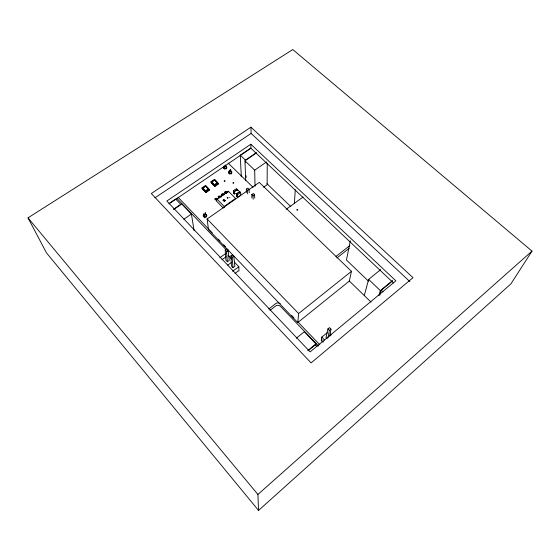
<?xml version="1.0" encoding="UTF-8"?>
<svg xmlns="http://www.w3.org/2000/svg" width="560" height="560" viewBox="0 0 560 560"><rect width="100%" height="100%" fill="white"/><g stroke="black" fill="none" stroke-linecap="round" stroke-linejoin="round"><path stroke-width="0.84" d="M204.022 216.692L204.029 213.556L204.834 217.833M267.239 163.184L267.127 184.744L263.613 187.236M224.196 207.732L224.21 206.423L217.014 199.157L228.389 191.261L235.585 198.422L224.21 206.423M230.573 171.759L230.594 169.337L231.42 173.943M227.99 197.701L227.619 198.051L227.941 197.82M224.063 168.567L224.182 166.033M229.145 173.551L229.341 170.191L229.859 174.153M294.385 203.588L295.274 189.721M246.421 191.408L207.137 218.995L208.509 229.67L297.759 322.567L298.627 313.544L351.456 271.313L259.28 182.378L248.563 189.903M224.364 199.535L224.455 199.395M327.376 332.626L321.783 337.078L321.314 340.347L322.945 342.139M225.603 200.242L225.435 200.396M315.665 345.555L315.938 343.861L304.297 331.723L296.296 338.226M329.847 336.266L330.988 329.119L329.553 327.6L327.95 328.839L325.99 337.61L327.152 338.807M328.034 337.771L329.378 330.421L330.988 329.119M350.315 240.821L346.458 260.029L368.473 281.169M239.806 191.758L240.604 192.563C242.053 194.551 238.168 198.513 236.747 196.308L236.614 193.991L239.806 191.758L239.701 192.542A7.301 2.485 54.9 0 1 239.764 191.842L237.377 189.49A7.252 2.436 55.3 0 1 237.51 190.078M351.456 271.313L349.314 281.092L297.759 322.567M364.287 295.61L368.641 279.391L380.667 269.605M378.819 295.582L380.345 290.612L392.385 280.665M379.743 295.211L381.283 290.241L392.518 280.952M229.824 197.505L229.642 197.694M208.278 189.728L208.831 189.049L209.251 190.358L205.954 192.619L202.146 188.762L202.027 187.838L205.324 185.591L209.139 189.441L205.842 191.702L205.954 192.619L202.573 187.88L202.027 187.838L205.842 191.702L205.786 191.135L202.573 187.88L202.328 188.146L202.573 187.88M217.224 183.596L217.784 182.903L218.19 184.219L214.928 186.459L211.113 182.637L211.015 181.713L214.277 179.487L218.099 183.302L214.83 185.535L214.928 186.459L212.058 183.078L211.554 181.748L211.015 181.713L214.83 185.535L214.774 184.968L211.554 181.748L211.316 182.014L211.554 181.748M532 251.097L510.923 283.857L258.538 510.447L46.431 252.798L28 217.854L292.768 49.553L532 251.097L257.908 494.459L258.538 510.447M217.014 199.157L216.286 200.823L223.265 208.054M322.007 339.318L321.314 340.347L323.267 341.866M216.762 198.933L217.175 198.352L217.994 198.926L216.279 199.045L215.726 199.626L214.97 198.919L215.978 198.261L216.762 198.933L215.726 199.626M239.743 191.821L239.631 191.842A7.301 6.076 -2 0 0 236.726 193.872L236.614 194.033A7.315 2.45 54.8 0 0 236.733 196.161L237.069 195.965M219.982 196.7L220.514 196.098L221.41 196.91L220.78 196.658L219.212 197.946L218.19 196.686L219.191 196.028L219.982 196.7L218.946 197.393L218.19 196.686M223.188 194.474L223.727 193.872L224.623 194.677L223.993 194.425L222.418 195.72L221.396 194.46L222.397 193.809L223.188 194.474L222.152 195.16L221.396 194.46M237.349 189.336L234.164 191.562L233.366 190.764L236.544 188.552L237.601 190.239M237.293 189.441L237.244 189.483A7.245 5.964 -3 0 1 234.339 191.506L234.22 191.688A7.266 2.401 55.2 0 1 234.353 193.809L234.486 193.809A7.21 5.95 -3 0 0 235.249 193.466M217.525 198.898L215.992 200.179L214.97 198.919M218.946 197.393L220.514 196.098M222.152 195.16L223.727 193.872M226.933 191.646L225.351 192.941L224.588 192.241L225.568 191.562L226.331 192.262L226.933 191.646L227.871 192.423L227.185 192.199L225.61 193.494L224.588 192.241M235.025 273.602L237.965 271.033L238.952 270.991L238.833 266.756L234.444 262.171M225.554 200.55L225.337 200.669M307.93 350.476L315.938 343.861M308.021 350.819L315.287 344.813L317.023 346.619M270.039 310.373L275.534 306.061A3.542 3.213 2.2 0 1 280.518 306.404L318.542 346.024M336.924 257.95L349.237 248.297M268.73 309.036L275.611 303.653A3.563 3.227 2.2 0 1 280.28 303.681M336.014 256.396L349.776 245.63M217.175 198.352L216.279 199.045L216.979 199.997L216.559 199.591M232.981 267.666L234.857 266.273L233.786 256.172L232.533 254.814L230.916 255.92L231.441 266.042L232.981 267.666L232.176 257.348L230.916 255.92M227.759 265.153L231.252 262.57M227.409 261.807L229.278 260.428L228.074 250.229L226.828 248.878L225.218 249.97L225.876 260.204L227.409 261.807L226.464 251.391L225.218 249.97M232.176 257.348L233.786 256.172M219.751 257.831L226.086 253.204M286.188 209.328L303.058 197.015M226.464 251.391L228.074 250.229M232.582 271.243L238.833 266.756M205.338 191.198L208.628 188.86L205.814 186.018L202.517 188.272L205.338 191.198L202.517 188.272L205.814 186.018M214.326 185.031L217.588 182.721L214.767 179.907L211.505 182.14L214.326 185.031L211.505 182.14L214.767 179.907M253.148 199.269L253.064 195.804L254.576 194.733L253.358 193.501L251.846 194.495L251.846 197.911M221.921 259.721L226.079 256.781M237.559 197.092L237.433 194.789L240.604 192.563M247.66 193.879L247.534 190.386L249.053 189.322L247.842 188.104L246.33 189.091L246.372 192.528M224.154 200.312L223.615 200.69L224.175 201.25L224.791 200.823M224.105 201.53L224.931 200.956M222.866 200.284L223.65 199.738M223.209 200.277L223.783 199.871M215.019 199.283L215.978 198.261M218.239 197.05L219.191 196.028M221.445 194.824L222.397 193.809M224.637 192.612L225.568 191.562M183.862 219.247L191.401 214.018L181.769 203.98L173.852 209.391M255.031 186.368L254.702 170.149L266.553 161.938M214.221 185.752L215.53 184.856M173.607 209.237L180.733 204.365L175.616 199.024L169.204 203.364M245.56 162.729L245.462 160.132L256.466 152.621M245.728 180.663L244.951 160.797L256.081 153.188M205.527 191.31L205.842 191.702M214.522 185.143L214.83 185.535M205.611 185.801L209.139 189.441M214.564 179.697L218.099 183.302M169.057 203.826L250.943 148.267L250.838 144.235L166.824 201.033L310.114 351.897L395.871 280.833L250.838 144.235M241.311 176.904L240.275 155.162L250.579 148.176M214.319 184.919L217.588 182.721L214.774 179.991M205.324 191.079L208.628 188.86L205.828 186.095M154.875 197.869L251.111 133.413L250.95 127.176L151.312 193.529L311.066 362.908L413.014 277.69L250.95 127.176M235.046 193.606L234.339 193.886L233.499 193.067L233.366 190.764M233.499 193.067L234.339 193.886L234.164 191.562M217.231 183.687L218.19 184.219M211.113 182.637L212.065 183.169M208.292 189.819L209.251 190.358M202.146 188.762L203.105 189.294M237.601 197.064L236.838 196.196A7.266 6.055 -2.1 0 1 237.405 195.601M226.205 192.892L226.632 193.284L225.932 192.339M251.111 133.413L409.815 281.54M250.943 148.267L393.477 282.94M329.861 333.893L331.1 335.062M240.275 155.162L245.462 160.132M381.283 290.241L383.019 291.907M244.951 160.797L254.702 170.149M368.641 279.391L380.345 290.612M266.959 183.694L290.85 206.64M228.116 163.051L253.057 187.32M349.195 280.875L371.021 302.113M236.614 193.991L237.433 194.789M227.115 197.547L227.752 198.184M321.783 337.078L324.597 339.99M207.137 218.995L298.627 313.544M177.961 197.19L212.247 232.855M218.26 239.113L220.066 240.989M223.678 244.748L225.477 246.624M291.494 315.294L293.902 317.807M297.528 321.573L319.858 344.806M176.862 198.373L225.715 249.284M251.846 194.495L253.064 195.804M246.33 189.091L247.534 190.386M228.158 255.311L231.623 259.119M327.95 328.839L329.378 330.421M28 217.854L257.908 494.459M228.389 191.261L228.571 191.674M206.353 216.762L205.345 212.639L205.478 214.893M225.617 165.109L226.338 168.973M191.401 214.018L194.117 230.769M224.329 165.984L224.77 169.169M249.053 189.322L249.256 192.759M254.576 194.733L254.744 198.135M246.057 175.693L246.12 177.422M225.477 165.151L225.484 166.782M228.025 249.949A3.43 2.968 -5.3 0 1 227.675 251.727M225.442 166.019A1.743 1.414 -3.3 0 1 226.625 167.986A1.743 1.414 -3.3 0 1 223.979 168.539A1.743 1.414 -3.3 0 1 223.958 166.334M205.191 214.06A1.813 1.526 -6.4 0 1 206.675 216.146A1.813 1.526 -6.4 0 1 203.812 216.769A1.813 1.526 -6.4 0 1 204.099 214.298M205.814 216.902A1.806 1.519 -6.4 0 1 206.164 216.993M232.988 182.973C234.255 184.254 233.891 181.51 232.988 182.945M224.98 180.957C224.434 182.469 223.468 179.816 224.98 180.957M296.926 209.881C298.277 211.274 297.696 208.425 296.926 209.881M229.313 173.656A1.75 1.421 -2.9 0 0 231.896 172.326A1.75 1.421 -2.9 0 0 229.243 171.192A1.75 1.421 -2.9 0 0 229.313 173.656"/></g></svg>
